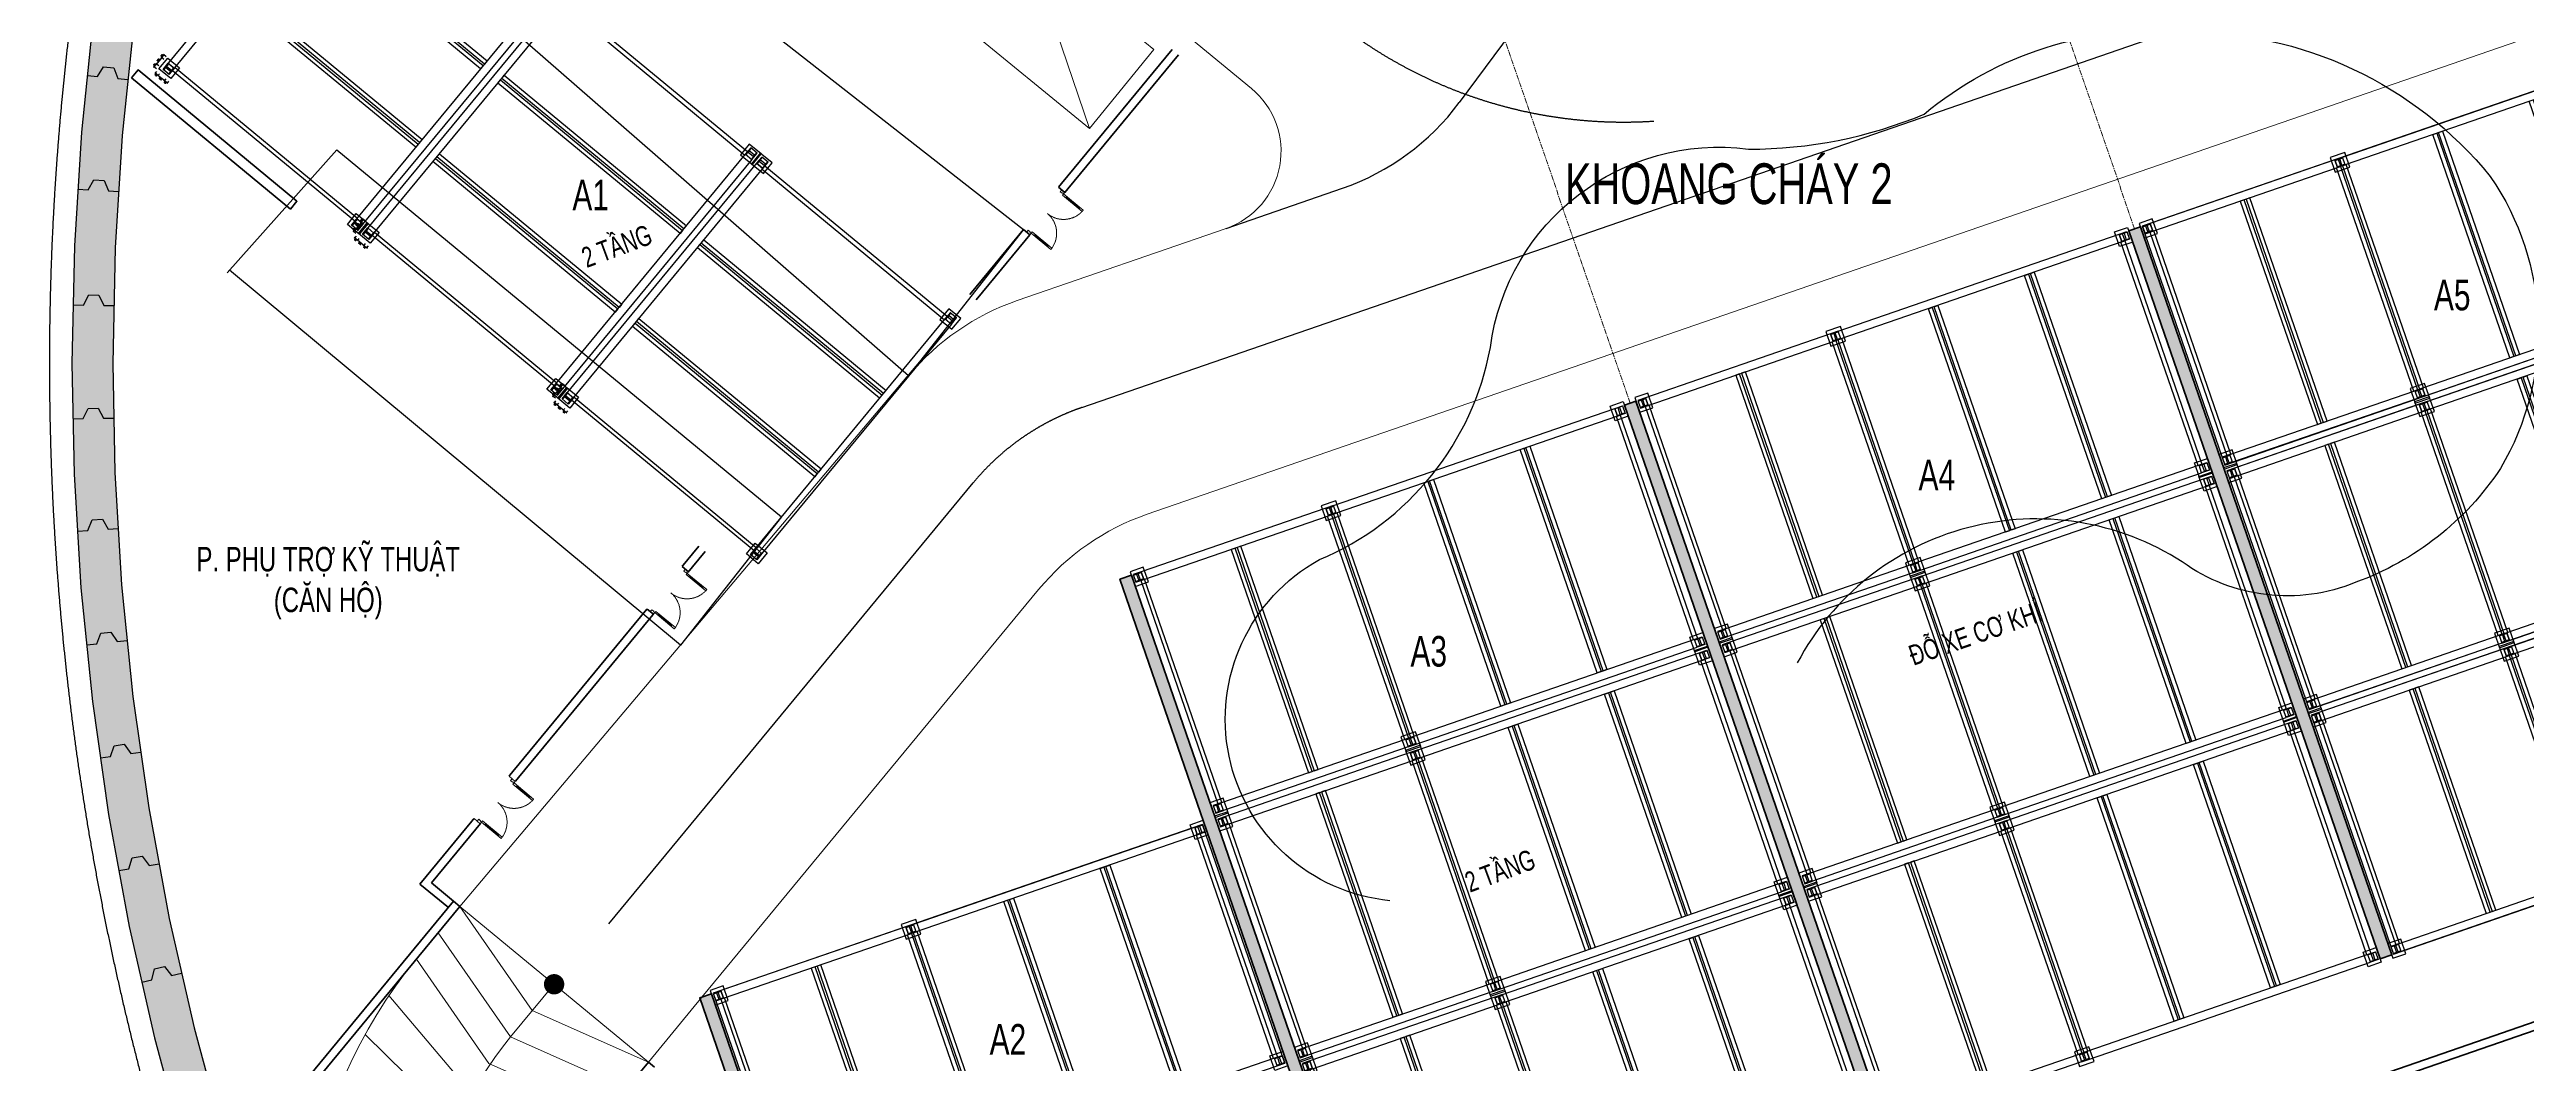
# Model space of a CAD drawing. Header units: millimetres. Extents: x -1534340 to 1713810, y -1348191 to 1114081.
# Drawn here: x 1198577 to 1259372, y -668826 to -643939 of the extents above; entities that cross this region are included whole.
import ezdxf
from ezdxf.enums import TextEntityAlignment as Align

# ---------------------------------------------------------------- set-up
doc = ezdxf.new("R2010")
doc.units = ezdxf.units.MM
doc.header["$LTSCALE"] = 100
doc.set_wipeout_variables(frame=1)
doc.header["$PDMODE"] = 32
doc.header["$PDSIZE"] = 2.5
for name, pattern in [('CENTER', [2, 1.25, -0.25, 0.25, -0.25]), ('DASHDOT2', [0.5, 0.25, -0.125, 0, -0.125]), ('DASHED', [4.5, 3, -1.5]), ('HIDDEN', [0.375, 0.25, -0.125]), ('HIDDEN2', [0.1875, 0.125, -0.0625]), ('M-HIDDEN', [1.875, 1.25, -0.625]), ('Xref_ST_MBDV Cot vach 30.7.2022$0$DASHDOT', [1, 0.5, -0.25, 0, -0.25])]:
    doc.linetypes.add(name, pattern=pattern)
for name, color, linetype in [('A-ELEV-PATT 3', 251, 'Continuous'), ('A-FLOR-STRS', 16, 'Continuous'), ('ccu12-Manh', 8, 'Continuous'), ('IDEA - dim', 251, 'Continuous'), ('KT-Kich thuoc', 9, 'Continuous'), ('KT-Text', 7, 'Continuous'), ('Wall FF', 4, 'Continuous'), ('xe cơ khí', 251, 'Continuous'), ('Xref_ST_MBDV Cot vach 30.7.2022$0$KT-Text', 7, 'Continuous'), ('Xref_ST_MBDV Cot vach 30.7.2022$0$Xref_ST_MBDV Cot vach 30.7.2022|Xref_ST_MBDV Cot vach 30.7.2022|Xref_ST_MBDV Cot vach 30.7.2022|Xref_ST_MBDV Cot vach 30.7.2022|A-CORE-OTLN', 2, 'Continuous'), ('Xref_ST_MBDV Cot vach 30.7.2022$0$Xref_ST_MBDV Cot vach 30.7.2022|Xref_ST_MBDV Cot vach 30.7.2022|Xref_ST_MBDV Cot vach 30.7.2022|Xref_ST_MBDV Cot vach 30.7.2022|A-WALL-PATT', 251, 'Continuous'), ('Xref_ST_MBDV Cot vach 30.7.2022$0$Xref_ST_MBDV Cot vach 30.7.2022|Xref_ST_MBDV Cot vach 30.7.2022|Xref_ST_MBDV Cot vach 30.7.2022|Xref_ST_MBDV Cot vach 30.7.2022|ccu12-Thay', 7, 'Continuous'), ('Xref_ST_MBDV Cot vach 30.7.2022$0$Xref_ST_MBDV Cot vach 30.7.2022|Xref_ST_MBDV Cot vach 30.7.2022|Xref_ST_MBDV Cot vach 30.7.2022|Xref_ST_MBDV Cot vach 30.7.2022|Site_plot line', 1, 'Xref_ST_MBDV Cot vach 30.7.2022$0$DASHDOT')]:
    doc.layers.add(name, color=color, linetype=linetype)
for name, color, linetype, lineweight in [('CUA', 37, 'Continuous', 13), ('KT-GIAO THONG HAM', 42, 'Continuous', 13), ('KT-Net cat', 1, 'Continuous', 40), ('KT-Net cot', 2, 'Continuous', 50), ('KT-Net manh', 251, 'Continuous', 13), ('KT-Net thay', 7, 'Continuous', 15), ('KT-Net truc', 18, 'CENTER', 9), ('KT-Vat lieu', 250, 'Continuous', 9), ('SPE-MEP-HVAC', 140, 'Continuous', 0)]:
    doc.layers.add(name, color=color, linetype=linetype, lineweight=lineweight)
doc.styles.add('00 Text ccu dim', font='vnsimli.shx', dxfattribs={"width": 0.7})
doc.styles.add('Arial', font='arial.ttf', dxfattribs={"width": 0.7})
doc.styles.add('Xref_ST_MBDV Cot vach 30.7.2022$0$Arial', font='arial.ttf', dxfattribs={"width": 0.7})
doc.dimstyles.new('00A1CCU_1-300', dxfattribs={"dimscale": 300, "dimtxt": 3.5, "dimasz": 1.5, "dimexe": 1, "dimexo": 0, "dimgap": 0.6, "dimtad": 1, "dimdec": 0, "dimzin": 0, "dimdsep": 46, "dimtxsty": '00 Text ccu dim', "dimblk1": 'ARCHTICK', "dimblk2": 'ARCHTICK', "dimsah": 1, "dimcen": 2, "dimdle": 1, "dimclrd": 256, "dimclre": 256, "dimclrt": 31, "dimadec": 0, "dimazin": 0, "dimtfac": 1, "dimtdec": 0, "dimtix": 1, "dimtmove": 2, "dimatfit": 3, "dimldrblk": 'OPEN90', "dimfxl": 1, "dimtvp": 0.833333, "dimtolj": 1, "dimtzin": 0, "dimarcsym": 0})
pattern_1 = [(50, (0, 0), (286.90407, -25.10085), [30, -330]), (355, (0, 0), (-55.5005, 300.87685), [24, -264]), (100.4514, (23.9, -2.1), (231.40375, 275.7758), [25.4961, -280.45684]), (46.1842, (0, 80), (426.8964, -66.2076), [45, -495]), (96.6356, (35.57, 74.5), (373.8651, 389.6471), [38.2441, -420.6852]), (351.1842, (0, 80), (373.8648, 389.6474), [36, -396]), (21, (40, 60), (238.7628, -161.04756), [30, -330]), (326, (40, 60), (97.3261, 290.06), [24, -264]), (71.4514, (59.9, 46.58), (336.08905, 129.0122), [25.4961, -280.45684]), (37.5, (0, 0), (4.86394, 133.15754), [0, -260.8, 0, -268, 0, -265]), (7.5, (0, 0), (105.22781, 157.76468), [0, -152.8, 0, -254.8, 0, -101]), (327.5, (-89.2, 0), (213.52897, -9.02195), [0, -100, 0, -312, 0, -414]), (317.5, (-129.2, 0), (233.27447, 40.042), [0, -130, 0, -207.2, 0, -294]), (45, (0, 0), (-106.06602, 106.06602), []), (45, (70.71, 0), (-106.06602, 106.06602), [])]

# ---------------------------------------------------------------- blocks, each defined once
blk = doc.blocks.new('*U2315')
for p, q in [((-1260, -100), (-1300, -100)), ((-1260, -525), (-1300, -525)), ((-1280, -100), (-1280, -525)), ((-90, -100), (-50, -100)), ((-90, -525), (-50, -525)), ((-70, -100), (-70, -525))]:
    blk.add_line(p, q)
for points in [[(-1350, 100), (-1290, 100), (-1290, 40), (-1300, 40), (-1300, 0), (-1350, 0)], [(-1300, 0), (-1260, 0), (-1260, -625), (-1300, -625)], [(-50, 0), (-90, 0), (-90, -625), (-50, -625)], [(0, 100), (-60, 100), (-60, 40), (-50, 40), (-50, 0), (0, 0)]]:
    blk.add_lwpolyline(points, close=True)
at = {"linetype": 'HIDDEN2'}
for centre, start, end in [((-1300, 0), 270.00004, 0), ((-50, 0), 180, 269.99996)]:
    blk.add_arc(centre, 625, start, end, dxfattribs=at)
blk = doc.blocks.new('BBB14')
blk.add_wipeout([(1467, -2669), (1467, -2987), (116, -3004), (118, -2669)]).dxf.layer = 'KT-Kich thuoc'
at = {"layer": 'KT-Net cat'}
for p, q in [((117, -2700), (117, -2900)), ((1467, -2700), (1467, -2900))]:
    blk.add_line(p, q, dxfattribs=at)
at = {"layer": 'CUA', "rotation": 179.9999938228274}
blk.add_blockref('*U2315', (117, -2700), dxfattribs=at)
blk = doc.blocks.new('PQQQQQ')
at = {"layer": 'KT-Net cat'}
for p, q in [((-64341, -97835), (-59374, -91820)), ((-64187, -97962), (-59220, -91948))]:
    blk.add_line(p, q, dxfattribs=at)
at = {"layer": 'SPE-MEP-HVAC', "linetype": 'HIDDEN', "ltscale": 1000}
blk.add_lwpolyline([(-61407, -93755), (-59826, -91819), (-62924, -89289), (-64505, -91225)], close=True, dxfattribs=at)
blk.add_lwpolyline([(-61407, -93755), (-62924, -89289)], dxfattribs=at)
at = {"layer": 'KT-Vat lieu', "rotation": 230.4488329149862}
blk.add_blockref('BBB14', (-59853, -96955), dxfattribs=at)
blk = doc.blocks.new('Xref_ST_MBDV Cot vach 30.7.2022$0$Tuong Vay01-flat-1')
at = {"layer": 'Xref_ST_MBDV Cot vach 30.7.2022$0$Xref_ST_MBDV Cot vach 30.7.2022|Xref_ST_MBDV Cot vach 30.7.2022|Xref_ST_MBDV Cot vach 30.7.2022|Xref_ST_MBDV Cot vach 30.7.2022|A-WALL-PATT'}
h = blk.add_hatch(dxfattribs=at)
h.set_pattern_fill('ACET-2D-VATLIEU04', color=256, scale=50, pattern_type=2)
h.set_pattern_definition([(50, (-11139561.84, -1407213.45), (-225.902474, 189.5546825), [37.5, -412.5]), (355, (-11139561.84, -1407213.45), (32.127212, 367.215716), [30, -330]), (100.4514, (-11139531.95, -1407216.06), (-341.231527, -62.944187), [31.870095, -350.571056]), (46.1842, (-11139561.84, -1407113.45), (-319.180497, 306.252097), [56.25, -618.75]), (96.6356, (-11139517.37, -1407120.34), (-516.995922, -60.144022), [47.805144, -525.8565]), (351.1842, (-11139561.84, -1407113.45), (84.740774, 546.39543), [45, -495]), (21, (-11139511.84, -1407138.45), (-105.680822, 275.3079534), [37.5, -412.5]), (326, (-11139511.84, -1407138.45), (206.128805, 305.59852), [30, -330]), (71.4514, (-11139486.97, -1407155.22), (-328.963765, 110.380101), [31.870095, -350.571056]), (37.5, (-11139561.84, -1407213.45), (-78.1345294, 101.8269012), [0, -326, 0, -335, 0, -331.25]), (7.5, (-11139561.84, -1407213.45), (-23.2793464, 176.824191), [0, -191, 0, -318.5, 0, -126.25]), (327.5, (-11139673.34, -1407213.45), (71.9444175, 112.9301145), [0, -125, 0, -390, 0, -517.5000003]), (317.5, (-11139723.34, -1407213.45), (158.0205496, 172.449169), [0, -162.5, 0, -259, 0, -367.5]), (45, (-11139561.84, -1407213.45), (-150.260191, 150.260191), []), (45, (-11139561.84, -1407152.2), (-150.260191, 150.260191), [])])
h.paths.add_polyline_path([(-82665, -118500), (-81837, -121132), (-80903, -123728), (-79863, -126284), (-78720, -128795), (-77475, -131258), (-76131, -133667), (-74689, -136020), (-73153, -138312), (-71525, -140539), (-69807, -142699), (-68002, -144786), (-66114, -146798), (-64145, -148731), (-62100, -150582), (-59980, -152349), (-57790, -154027), (-55533, -155614), (-53213, -157109), (-50835, -158507), (-48401, -159807), (-45916, -161007), (-43385, -162104), (-40811, -163097), (-38198, -163985), (-35551, -164765), (-32875, -165436), (-30174, -165998), (-27451, -166448), (-24702, -166789), (-4397, -168938), (36420, -167648), (41836, -160719), (12445, -24368), (8473, -9249), (-4719, -5521), (-10557, -9947), (-34021, -27848), (-39777, -32009), (-41249, -35294), (-45787, -38574), (-49368, -38942), (-57644, -44924), (-59845, -46601), (-61969, -48362), (-64020, -50208), (-65993, -52137), (-67887, -54144), (-69696, -56226), (-71420, -58381), (-73054, -60604), (-74596, -62892), (-76043, -65242), (-77394, -67648), (-78645, -70107), (-79794, -72615), (-80841, -75168), (-81782, -77762), (-82617, -80392), (-83343, -83054), (-83961, -85743), (-84468, -88455), (-84865, -91186), (-85149, -93930), (-85321, -96684), (-85381, -99530), (-85329, -102201), (-85163, -104955), (-84886, -107701), (-84496, -110432), (-83996, -113146), (-83385, -115836)], flags=16)
h.paths.add_polyline_path([(-83625, -118781), (-82785, -121452), (-81837, -124086), (-80781, -126680), (-79621, -129228), (-78358, -131727), (-76994, -134172), (-75531, -136560), (-73973, -138886), (-72320, -141146), (-70577, -143337), (-68746, -145455), (-66829, -147497), (-64832, -149459), (-62755, -151337), (-60604, -153130), (-58382, -154833), (-56092, -156444), (-53738, -157960), (-51324, -159379), (-48854, -160699), (-46333, -161916), (-43764, -163030), (-41151, -164038), (-38500, -164938), (-35814, -165730), (-33098, -166411), (-30357, -166981), (-27595, -167438), (-24816, -167783), (-4434, -169940), (36920, -168633), (42913, -160966), (13418, -24135), (9295, -8442), (-4926, -4424), (-11163, -9151), (-34617, -27045), (-40580, -31355), (-42052, -34640), (-46156, -37607), (-49737, -37975), (-58240, -44121), (-60467, -45819), (-62623, -47605), (-64704, -49479), (-66707, -51435), (-68628, -53472), (-70465, -55586), (-72214, -57772), (-73872, -60029), (-75437, -62350), (-76905, -64734), (-78276, -67176), (-79545, -69672), (-80712, -72217), (-81774, -74808), (-82729, -77440), (-83576, -80109), (-84314, -82810), (-84940, -85539), (-85455, -88291), (-85857, -91062), (-86146, -93847), (-86321, -96642), (-86382, -99529), (-86328, -102241), (-86160, -105036), (-85879, -107821), (-85484, -110593), (-84976, -113347), (-84356, -116078)])
at = {"layer": 'Xref_ST_MBDV Cot vach 30.7.2022$0$Xref_ST_MBDV Cot vach 30.7.2022|Xref_ST_MBDV Cot vach 30.7.2022|Xref_ST_MBDV Cot vach 30.7.2022|Xref_ST_MBDV Cot vach 30.7.2022|A-CORE-OTLN', "color": 6}
for points in [[(-85857, -91062), (-86146, -93847), (-86321, -96642), (-86382, -99529), (-86328, -102241), (-86160, -105036), (-85879, -107821), (-85484, -110593), (-84976, -113347), (-84356, -116078), (-83625, -118781)], [(-84865, -91186), (-85149, -93930), (-85321, -96684), (-85381, -99530), (-85329, -102201), (-85163, -104955), (-84886, -107701), (-84496, -110432), (-83996, -113146), (-83385, -115836), (-82665, -118500)]]:
    blk.add_lwpolyline(points, dxfattribs=at)
at = {"layer": 'Xref_ST_MBDV Cot vach 30.7.2022$0$Xref_ST_MBDV Cot vach 30.7.2022|Xref_ST_MBDV Cot vach 30.7.2022|Xref_ST_MBDV Cot vach 30.7.2022|Xref_ST_MBDV Cot vach 30.7.2022|ccu12-Thay', "ltscale": 10}
for points in [[(-86002, -92455), (-85753, -92481), (-85603, -92245), (-85354, -92270), (-85255, -92532), (-85007, -92558)], [(-86233, -95245), (-85984, -95260), (-85844, -95018), (-85594, -95034), (-85485, -95291), (-85235, -95307)], [(-86351, -98085), (-86101, -98091), (-85971, -97843), (-85721, -97848), (-85601, -98101), (-85351, -98106)], [(-86355, -100885), (-86105, -100880), (-85985, -100627), (-85735, -100622), (-85605, -100870), (-85355, -100865)], [(-86244, -103638), (-85995, -103623), (-85885, -103366), (-85635, -103351), (-85495, -103593), (-85246, -103578)], [(-86019, -106429), (-85771, -106403), (-85672, -106142), (-85423, -106117), (-85273, -106353), (-85024, -106328)], [(-85681, -109207), (-85434, -109172), (-85345, -108907), (-85098, -108872), (-84938, -109102), (-84691, -109066)], [(-85230, -111970), (-84983, -111929), (-84901, -111661), (-84655, -111620), (-84490, -111846), (-84244, -111804)], [(-84666, -114712), (-84422, -114657), (-84356, -114385), (-84112, -114330), (-83934, -114546), (-83691, -114491)]]:
    blk.add_lwpolyline(points, dxfattribs=at)
at = {"layer": 'Xref_ST_MBDV Cot vach 30.7.2022$0$Xref_ST_MBDV Cot vach 30.7.2022|Xref_ST_MBDV Cot vach 30.7.2022|Xref_ST_MBDV Cot vach 30.7.2022|Xref_ST_MBDV Cot vach 30.7.2022|Site_plot line', "ltscale": 5000}
blk.add_arc((-17764, -99529), 69167, 126.14636, 263.7927, dxfattribs=at)
blk = doc.blocks.new('*U2536')
at = {"layer": 'KT-Net manh', "linetype": 'HIDDEN', "ltscale": 3000}
blk.add_lwpolyline([(0, -3000), (839, 0), (0, 3000)], dxfattribs=at)
blk = doc.blocks.new('*U2538')
at = {"layer": 'KT-Kich thuoc', "color": 0, "linetype": 'ByBlock', "lineweight": -2, "transparency": 16777216}
for p, rotation in [((1210961, -666882), 230.4488277143707), ((1210427, -667529), 230.4488277143707), ((1209893, -668177), 230.4488277143707), ((1209389, -668848), 235.7918649529582), ((1208950, -669563), 241.1349021915458), ((1208580, -670315), 246.4779394301334), ((1208281, -671100), 251.8209766687208), ((1208057, -671908), 257.1640139073083), ((1207909, -672734), 262.5070511458958), ((1207838, -673570), 267.8500883844832), ((1207846, -674409), 273.1931256230707), ((1207932, -675243), 278.5361628616582), ((1208095, -676066), 283.8792001002456), ((1208334, -676871), 289.2222373388331), ((1208645, -677650), 293.3085854684605), ((1208977, -678421), 293.3085854684605), ((1209309, -679191), 293.3085854684605), ((1209664, -679952), 296.8158554686049), ((1210042, -680701), 296.8158554686049), ((1210421, -681450), 296.8158554686049), ((1210809, -682194), 299.1540354685542), ((1211218, -682927), 299.1540354685542), ((1211626, -683660), 299.1540354685542), ((1212040, -684390), 301.4922154686193), ((1212479, -685105), 301.4922154686193), ((1212917, -685821), 301.4922154686193), ((1213356, -686536), 303.8303954685628), ((1213823, -687234), 303.8303954685628), ((1214291, -687931), 303.8303954685628), ((1214758, -688628), 303.8303954685628), ((1215250, -689308), 306.1685754685888), ((1215745, -689985), 306.1685754685888), ((1216241, -690663), 306.1685754685888), ((1216756, -691325), 308.5067554685864), ((1217279, -691982), 308.5067554685864), ((1217801, -692639), 308.5067554685864)]:
    blk.add_blockref('*U2536', p, dxfattribs=dict(at, rotation=rotation))
blk = doc.blocks.new('cot')
at = {"layer": 'xe cơ khí'}
for points in [[(11052751, 1251358), (11053091, 1251358), (11053091, 1250978), (11052751, 1250978)], [(11052801, 1251268), (11053001, 1251268), (11053001, 1251252), (11052801, 1251252)], [(11052801, 1251268), (11053001, 1251268), (11053001, 1251068), (11052801, 1251068)], [(11052921, 1251252), (11052921, 1251084), (11052881, 1251084), (11052881, 1251252)], [(11052801, 1251084), (11053001, 1251084), (11053001, 1251068), (11052801, 1251068)]]:
    blk.add_lwpolyline(points, close=True, dxfattribs=at)
blk = doc.blocks.new('bbbb5')
at = {"layer": 'xe cơ khí'}
for points in [[(175, 6090), (275, 6090), (275, 290), (175, 290)], [(7550, 6290), (250, 6290), (250, 6090), (7550, 6090)], [(2525, 6090), (2625, 6090), (2625, 290), (2525, 290)], [(2675, 6090), (2775, 6090), (2775, 290), (2675, 290)], [(5025, 6090), (5125, 6090), (5125, 290), (5025, 290)], [(5175, 6090), (5275, 6090), (5275, 290), (5175, 290)], [(7840, 6380), (7460, 6380), (7460, 6000), (7840, 6000)], [(7625, 6090), (7525, 6090), (7525, 290), (7625, 290)], [(7750, 6290), (7550, 6290), (7550, 6274), (7750, 6274)], [(7750, 6290), (7550, 6290), (7550, 6090), (7750, 6090)], [(7750, 6106), (7550, 6106), (7550, 6090), (7750, 6090)], [(7630, 6274), (7630, 6106), (7670, 6106), (7670, 6274)], [(7675, 6090), (7775, 6090), (7775, 290), (7675, 290)], [(7750, 6290), (12550, 6290), (12550, 6090), (7750, 6090)], [(10125, 6090), (10025, 6090), (10025, 290), (10125, 290)], [(10275, 6090), (10175, 6090), (10175, 290), (10275, 290)], [(12625, 6090), (12525, 6090), (12525, 290), (12625, 290)], [(250, 290), (7550, 290), (7550, 90), (250, 90)], [(7840, 380), (7460, 380), (7460, 0), (7840, 0)], [(7750, 290), (7550, 290), (7550, 274), (7750, 274)], [(7750, 290), (7550, 290), (7550, 90), (7750, 90)], [(7750, 106), (7550, 106), (7550, 90), (7750, 90)], [(7630, 274), (7630, 106), (7670, 106), (7670, 274)], [(12550, 290), (7750, 290), (7750, 90), (12550, 90)]]:
    blk.add_lwpolyline(points, close=True, dxfattribs=at)
for p in [(-11052751, -1244978), (-11052751, -1250978)]:
    blk.add_blockref('cot', p, dxfattribs=at)
at = {"layer": 'xe cơ khí', "xscale": -1}
for p in [(11065551, -1244978), (11065551, -1250978)]:
    blk.add_blockref('cot', p, dxfattribs=at)
blk = doc.blocks.new('_ARCHTICK')
at = {"color": 0, "linetype": 'ByBlock', "const_width": 0.15}
blk.add_lwpolyline([(-0.5, -0.5), (0.5, 0.5)], dxfattribs=at)
blk = doc.blocks.new('*D310')
at = {"layer": 'Defpoints', "color": 0, "transparency": 16777216}
for p in [(-1060606, -1174522), (-1060606, -1174594), (-1060516, -1174594)]:
    blk.add_point(p, dxfattribs=at)
at = {"layer": 'xe cơ khí', "lineweight": -2, "transparency": 16777216}
for p, q in [((-1060496, -1174522), (-1060626, -1174522)), ((-1060606, -1174594), (-1060606, -1174502)), ((-1060516, -1174594), (-1060516, -1174502))]:
    blk.add_line(p, q, dxfattribs=at)
at = {"layer": 'xe cơ khí', "lineweight": -2, "transparency": 16777216, "xscale": 30, "yscale": 30, "zscale": 30, "rotation": 180}
blk.add_blockref('_ARCHTICK', (-1060606, -1174522), dxfattribs=at)
at = {"layer": 'xe cơ khí', "lineweight": -2, "transparency": 16777216, "xscale": 30, "yscale": 30, "zscale": 30}
blk.add_blockref('_ARCHTICK', (-1060516, -1174522), dxfattribs=at)
at = {"layer": 'xe cơ khí', "color": 31, "transparency": 16777216, "insert": (-1060561, -1174492), "char_height": 36, "attachment_point": 5, "style": '00 Text ccu dim'}
blk.add_mtext('\\A1;90', dxfattribs=at)
blk = doc.blocks.new('_Open90')
at = {"color": 0, "linetype": 'ByBlock', "lineweight": -2}
for p, q in [((0, 0), (-1, 0)), ((-0.5, 0.5), (0, 0)), ((0, 0), (-0.5, -0.5))]:
    blk.add_line(p, q, dxfattribs=at)
blk = doc.blocks.new('*D311')
at = {"layer": 'Defpoints', "color": 0, "transparency": 16777216}
for p in [(-1060516, -1174522), (-1060516, -1174594), (-1060316, -1174594)]:
    blk.add_point(p, dxfattribs=at)
at = {"layer": 'xe cơ khí', "lineweight": -2, "transparency": 16777216}
for p, q in [((-1060296, -1174522), (-1060536, -1174522)), ((-1060516, -1174594), (-1060516, -1174502)), ((-1060316, -1174594), (-1060316, -1174502))]:
    blk.add_line(p, q, dxfattribs=at)
at = {"layer": 'xe cơ khí', "lineweight": -2, "transparency": 16777216, "xscale": 30, "yscale": 30, "zscale": 30, "rotation": 180}
blk.add_blockref('_ARCHTICK', (-1060516, -1174522), dxfattribs=at)
at = {"layer": 'xe cơ khí', "lineweight": -2, "transparency": 16777216, "xscale": 30, "yscale": 30, "zscale": 30}
blk.add_blockref('_ARCHTICK', (-1060316, -1174522), dxfattribs=at)
at = {"layer": 'xe cơ khí', "color": 31, "transparency": 16777216, "insert": (-1060416, -1174492), "char_height": 36, "attachment_point": 5, "style": '00 Text ccu dim'}
blk.add_mtext('\\A1;200', dxfattribs=at)
blk = doc.blocks.new('*D312')
at = {"layer": 'Defpoints', "color": 0, "transparency": 16777216}
for p in [(-1060226, -1174522), (-1060316, -1174594), (-1060226, -1174594)]:
    blk.add_point(p, dxfattribs=at)
at = {"layer": 'xe cơ khí', "lineweight": -2, "transparency": 16777216}
for p, q in [((-1060336, -1174522), (-1060206, -1174522)), ((-1060316, -1174594), (-1060316, -1174502)), ((-1060226, -1174594), (-1060226, -1174502))]:
    blk.add_line(p, q, dxfattribs=at)
at = {"layer": 'xe cơ khí', "lineweight": -2, "transparency": 16777216, "xscale": 30, "yscale": 30, "zscale": 30, "rotation": 180}
blk.add_blockref('_ARCHTICK', (-1060316, -1174522), dxfattribs=at)
at = {"layer": 'xe cơ khí', "lineweight": -2, "transparency": 16777216, "xscale": 30, "yscale": 30, "zscale": 30}
blk.add_blockref('_ARCHTICK', (-1060226, -1174522), dxfattribs=at)
at = {"layer": 'xe cơ khí', "color": 31, "transparency": 16777216, "insert": (-1060271, -1174492), "char_height": 36, "attachment_point": 5, "style": '00 Text ccu dim'}
blk.add_mtext('\\A1;90', dxfattribs=at)
blk = doc.blocks.new('*D313')
at = {"layer": 'Defpoints', "color": 0, "transparency": 16777216}
for p in [(-1060703, -1174729), (-1060653, -1174639), (-1060653, -1174729)]:
    blk.add_point(p, dxfattribs=at)
at = {"layer": 'xe cơ khí', "lineweight": -2, "transparency": 16777216}
for p, q in [((-1060653, -1174639), (-1060723, -1174639)), ((-1060653, -1174729), (-1060723, -1174729)), ((-1060703, -1174619), (-1060703, -1174749))]:
    blk.add_line(p, q, dxfattribs=at)
at = {"layer": 'xe cơ khí', "lineweight": -2, "transparency": 16777216, "xscale": 30, "yscale": 30, "zscale": 30}
for p, rotation in [((-1060703, -1174639), 90), ((-1060703, -1174729), 270)]:
    blk.add_blockref('_ARCHTICK', p, dxfattribs=dict(at, rotation=rotation))
at = {"layer": 'xe cơ khí', "color": 31, "transparency": 16777216, "insert": (-1060733, -1174684), "char_height": 36, "attachment_point": 5, "rotation": 90, "style": '00 Text ccu dim'}
blk.add_mtext('\\A1;90', dxfattribs=at)
blk = doc.blocks.new('*D314')
at = {"layer": 'Defpoints', "color": 0, "transparency": 16777216}
for p in [(-1060703, -1174929), (-1060653, -1174729), (-1060653, -1174929)]:
    blk.add_point(p, dxfattribs=at)
at = {"layer": 'xe cơ khí', "lineweight": -2, "transparency": 16777216}
for p, q in [((-1060653, -1174729), (-1060723, -1174729)), ((-1060653, -1174929), (-1060723, -1174929)), ((-1060703, -1174709), (-1060703, -1174949))]:
    blk.add_line(p, q, dxfattribs=at)
at = {"layer": 'xe cơ khí', "lineweight": -2, "transparency": 16777216, "xscale": 30, "yscale": 30, "zscale": 30}
for p, rotation in [((-1060703, -1174729), 90), ((-1060703, -1174929), 270)]:
    blk.add_blockref('_ARCHTICK', p, dxfattribs=dict(at, rotation=rotation))
at = {"layer": 'xe cơ khí', "color": 31, "transparency": 16777216, "insert": (-1060733, -1174829), "char_height": 36, "attachment_point": 5, "rotation": 90, "style": '00 Text ccu dim'}
blk.add_mtext('\\A1;200', dxfattribs=at)
blk = doc.blocks.new('*D315')
at = {"layer": 'Defpoints', "color": 0, "transparency": 16777216}
for p in [(-1060703, -1175019), (-1060653, -1174929), (-1060653, -1175019)]:
    blk.add_point(p, dxfattribs=at)
at = {"layer": 'xe cơ khí', "lineweight": -2, "transparency": 16777216}
for p, q in [((-1060653, -1174929), (-1060723, -1174929)), ((-1060653, -1175019), (-1060723, -1175019)), ((-1060703, -1174909), (-1060703, -1175039))]:
    blk.add_line(p, q, dxfattribs=at)
at = {"layer": 'xe cơ khí', "lineweight": -2, "transparency": 16777216, "xscale": 30, "yscale": 30, "zscale": 30}
for p, rotation in [((-1060703, -1174929), 90), ((-1060703, -1175019), 270)]:
    blk.add_blockref('_ARCHTICK', p, dxfattribs=dict(at, rotation=rotation))
at = {"layer": 'xe cơ khí', "color": 31, "transparency": 16777216, "insert": (-1060733, -1174974), "char_height": 36, "attachment_point": 5, "rotation": 90, "style": '00 Text ccu dim'}
blk.add_mtext('\\A1;90', dxfattribs=at)
blk = doc.blocks.new('hhhh')
at = {"layer": 'xe cơ khí'}
for points in [[(-1060391, -1174929.3), (-1060291, -1174929.3), (-1060291, -1180729.3), (-1060391, -1180729.3)], [(-1053016, -1174729.3), (-1060316, -1174729.3), (-1060316, -1174929.3), (-1053016, -1174929.3)], [(-1058041, -1174929.3), (-1057941, -1174929.3), (-1057941, -1180729.3), (-1058041, -1180729.3)], [(-1057891, -1174929.3), (-1057791, -1174929.3), (-1057791, -1180729.3), (-1057891, -1180729.3)], [(-1055541, -1174929.3), (-1055441, -1174929.3), (-1055441, -1180729.3), (-1055541, -1180729.3)], [(-1055391, -1174929.3), (-1055291, -1174929.3), (-1055291, -1180729.3), (-1055391, -1180729.3)], [(-1052941, -1174929.3), (-1053041, -1174929.3), (-1053041, -1180729.3), (-1052941, -1180729.3)], [(-1060316, -1180729.3), (-1053016, -1180729.3), (-1053016, -1180929.3), (-1060316, -1180929.3)]]:
    blk.add_lwpolyline(points, close=True, dxfattribs=at)
for p in [(-12113317.4, -2425997.7), (-12113317.4, -2431997.7)]:
    blk.add_blockref('cot', p, dxfattribs=at)
at = {"layer": 'xe cơ khí', "xscale": -1}
for p in [(9999985.3, -2425997.7), (9999985.3, -2431997.7)]:
    blk.add_blockref('cot', p, dxfattribs=at)
at = {"layer": 'xe cơ khí'}
for base, p1, p2, picture, middle in [((-1060606, -1174522.4), (-1060516, -1174594.3), (-1060606, -1174594.3), '*D310', (-1060561, -1174492.4)), ((-1060516, -1174522.4), (-1060316, -1174594.3), (-1060516, -1174594.3), '*D311', (-1060416, -1174492.4)), ((-1060226, -1174522.4), (-1060316, -1174594.3), (-1060226, -1174594.3), '*D312', (-1060271, -1174492.4))]:
    dim = blk.add_linear_dim(base=base, p1=p1, p2=p2, dimstyle='00A1CCU_1-300', override={"dimscale": 20, "dimtxt": 1.8}, dxfattribs=at)
    dim.commit()
    dim.dimension.update_dxf_attribs({"geometry": picture, "text_midpoint": middle})
for base, p1, p2, picture, middle in [((-1060703.4, -1174729.3), (-1060653.1, -1174639.3), (-1060653.1, -1174729.3), '*D313', (-1060733.4, -1174684.3)), ((-1060703.4, -1174929.3), (-1060653.1, -1174729.3), (-1060653.1, -1174929.3), '*D314', (-1060733.4, -1174829.3)), ((-1060703.4, -1175019.3), (-1060653.1, -1174929.3), (-1060653.1, -1175019.3), '*D315', (-1060733.4, -1174974.3))]:
    dim = blk.add_linear_dim(base=base, p1=p1, p2=p2, angle=90, dimstyle='00A1CCU_1-300', override={"dimscale": 20, "dimtxt": 1.8}, dxfattribs=at)
    dim.commit()
    dim.dimension.update_dxf_attribs({"geometry": picture, "text_midpoint": middle})
blk = doc.blocks.new('xecokhi B1')
at = {"layer": 'KT-Vat lieu'}
h = blk.add_hatch(dxfattribs=at)
h.set_pattern_fill('BTCT', color=256, scale=40)
h.set_pattern_definition([(50, (24765.56, 8550.26), (286.90407, -25.10085), [30, -330]), (355, (24765.56, 8550.26), (-55.5005, 300.87685), [24, -264]), (100.4514, (24789.47, 8548.17), (231.40375, 275.7758), [25.4961, -280.45684]), (46.1842, (24765.56, 8630.26), (426.8964, -66.2076), [45, -495]), (96.6356, (24801.14, 8624.75), (373.8651, 389.6471), [38.2441, -420.6852]), (351.1842, (24765.56, 8630.26), (373.8648, 389.6474), [36, -396]), (21, (24805.56, 8610.26), (238.7628, -161.04756), [30, -330]), (326, (24805.56, 8610.26), (97.3261, 290.06), [24, -264]), (71.4514, (24825.46, 8596.84), (336.08905, 129.0122), [25.4961, -280.45684]), (37.5, (24765.56, 8550.26), (4.86394, 133.15754), [0, -260.8, 0, -268, 0, -265]), (7.5, (24765.56, 8550.26), (105.22781, 157.76468), [0, -152.8, 0, -254.8, 0, -101]), (327.5, (24676.36, 8550.26), (213.52897, -9.02195), [0, -100, 0, -312, 0, -414]), (317.5, (24636.36, 8550.26), (233.27447, 40.042), [0, -130, 0, -207.2, 0, -294]), (45, (24765.56, 8550.26), (-106.06602, 106.06602), []), (45, (24836.27, 8550.26), (-106.06602, 106.06602), [])])
h.paths.add_polyline_path([(-66638, 55136), (-66922, 55039), (-73090, 72904), (-72806, 73002)])
h = blk.add_hatch(dxfattribs=at)
h.set_pattern_fill('BTCT', color=256, scale=40)
h.set_pattern_definition([(50, (12382.78, 4275.13), (286.90407, -25.10085), [30, -330]), (355, (12382.78, 4275.13), (-55.5005, 300.87685), [24, -264]), (100.4514, (12406.7, 4273.04), (231.40375, 275.7758), [25.4961, -280.45684]), (46.1842, (12382.78, 4355.13), (426.8964, -66.2076), [45, -495]), (96.6356, (12418.36, 4349.6), (373.8651, 389.6471), [38.2441, -420.6852]), (351.1842, (12382.8, 4355.13), (373.8648, 389.6474), [36, -396]), (21, (12422.78, 4335.13), (238.7628, -161.04756), [30, -330]), (326, (12422.78, 4335.13), (97.3261, 290.06), [24, -264]), (71.4514, (12442.68, 4321.7), (336.08905, 129.0122), [25.4961, -280.45684]), (37.5, (12382.78, 4275.13), (4.86394, 133.15754), [0, -260.8, 0, -268, 0, -265]), (7.5, (12382.78, 4275.13), (105.22781, 157.76468), [0, -152.8, 0, -254.8, 0, -101]), (327.5, (12293.58, 4275.13), (213.52897, -9.02195), [0, -100, 0, -312, 0, -414]), (317.5, (12253.58, 4275.13), (233.27447, 40.042), [0, -130, 0, -207.2, 0, -294]), (45, (12382.78, 4275.13), (-106.06602, 106.06602), []), (45, (12453.49, 4275.13), (-106.06602, 106.06602), [])])
h.paths.add_polyline_path([(-79021, 50861), (-79305, 50763), (-85473, 68629), (-85189, 68727)])
h = blk.add_hatch(dxfattribs=at)
h.set_pattern_fill('BTCT', color=256, scale=40)
h.set_pattern_definition(pattern_1)
h.paths.add_polyline_path([(-91404, 46586), (-91687, 46488), (-97855, 64354), (-97572, 64451)])
h = blk.add_hatch(dxfattribs=at)
h.set_pattern_fill('BTCT', color=256, scale=40)
h.set_pattern_definition(pattern_1)
h.paths.add_polyline_path([(-104070, 42213), (-103787, 42311), (-107882, 54174), (-108166, 54076)])
at = {"layer": 'KT-Net cot'}
for points in [[(-66638, 55136), (-66922, 55039), (-73090, 72904), (-72806, 73002)], [(-79021, 50861), (-79305, 50763), (-85473, 68629), (-85189, 68727)], [(-91404, 46586), (-91687, 46488), (-97855, 64354), (-97572, 64451)], [(-104070, 42213), (-103787, 42311), (-107882, 54174), (-108166, 54076)]]:
    blk.add_lwpolyline(points, close=True, dxfattribs=at)
at = {"layer": 'xe cơ khí'}
for points in [[(-70736, 67157), (-58731, 71302), (-60754, 77163), (-72759, 73018)], [(-68663, 61155), (-56659, 65300), (-58682, 71160), (-70687, 67016)], [(-66591, 55153), (-54586, 59297), (-56610, 65158), (-68614, 61013)], [(-105812, 48330), (-93807, 52474), (-95830, 58335), (-107835, 54190)]]:
    blk.add_lwpolyline(points, close=True, dxfattribs=at)
for name, p, rotation in [('hhhh', (-351821, 1642613), 50.44882769235765), ('hhhh', (-346925, 1638569), 50.44882769235765), ('bbbb5', (-60736, 77264), 199.047137940156), ('hhhh', (-342028, 1634526), 50.44882769235765), ('bbbb5', (-73119, 72989), 199.047137940156), ('bbbb5', (-58664, 71262), 199.047137940156), ('bbbb5', (-85502, 68714), 199.047137940156), ('bbbb5', (-71047, 66987), 199.047137940156), ('bbbb5', (-56592, 65259), 199.047137940156), ('bbbb5', (-83430, 62711), 199.047137940156), ('bbbb5', (-68975, 60984), 199.047137940156), ('bbbb5', (-95812, 58436), 199.047137940156), ('bbbb5', (-81357, 56709), 199.047137940156)]:
    blk.add_blockref(name, p, dxfattribs=dict(at, rotation=rotation))
blk = doc.blocks.new('3123')
at = {"layer": 'Defpoints'}
blk.add_lwpolyline([(1237845.8, -675515.2), (1262540.5, -666989.4)], dxfattribs=at)
at = {"layer": 'KT-Net cat'}
for p, q in [((1208366.7, -664998.8), (1207668.3, -664422.1)), ((1208494, -664844.6), (1207949.9, -664395.2)), ((1203086.2, -671392.9), (1208494, -664844.6)), ((1203157.8, -671620.3), (1208648.2, -664971.9)), ((1208494, -664844.6), (1208648.2, -664971.9))]:
    blk.add_line(p, q, dxfattribs=at)
blk.add_lwpolyline([(1200591.4, -644633.8), (1200750.6, -644441), (1204650, -647661.3), (1204490.8, -647854)], close=True, dxfattribs=at)
at = {"layer": 'KT-Net thay'}
blk.add_line((1213274.6, -668792.5), (1208648.2, -664971.9), dxfattribs=at)
at = {"layer": 'KT-Net thay', "linetype": 'DASHED', "const_width": 249.9}
blk.add_lwpolyline([(1210836.4, -666882.2, 1), (1211086.4, -666882.2, 1)], format="xyb", close=True, dxfattribs=at)
at = {"layer": 'KT-Text', "insert": (1205418.1, -656147.8), "char_height": 600, "width": 6501.089, "attachment_point": 2, "style": 'Arial'}
blk.add_mtext('P. PHỤ TRỢ KỸ THUẬT\\P(CĂN HỘ)', dxfattribs=at)
at = {"layer": 'Xref_ST_MBDV Cot vach 30.7.2022$0$KT-Text', "style": 'Xref_ST_MBDV Cot vach 30.7.2022$0$Arial', "width": 0.7}
blk.add_text('A1', height=750, dxfattribs=at).set_placement((1211409.9, -647511.8), align=Align.MIDDLE_LEFT)
blk.add_blockref('PQQQQQ', (1285508.2, -552119.2))
at = {"layer": 'A-ELEV-PATT 3', "linetype": 'M-HIDDEN', "ltscale": 200}
blk.add_arc((1237209.9, -634371.5), 11347.6, 225.334793, 273.773375, dxfattribs=at)
at = {"layer": 'A-FLOR-STRS', "linetype": 'DASHDOT2', "ltscale": 3000}
for p, q in [((1223915, -652725), (1258518, -640778.3)), ((1212307.6, -665400.1), (1221246.7, -654575.9))]:
    blk.add_line(p, q, dxfattribs=at)
blk.add_arc((1225873, -658396.5), 6000, 109.047138, 140.448828, dxfattribs=at)
at = {"layer": 'Defpoints'}
blk.add_lwpolyline([(1207222.8, -636407), (1222485.2, -648358.3), (1219662.4, -651949.1), (1205304.2, -639417), (1207784.3, -636856.7)], dxfattribs=at)
blk.add_lwpolyline([(1231473.7, -664831.1, -0.7359912), (1229743.6, -656459.6, 0.2534329), (1233942, -651250.1, -0.4140203), (1240278.3, -646385, 0.0987206), (1244588.8, -645525.6, -0.1966745), (1250928.9, -643509.6, -0.2289765), (1258482.9, -647054.6, -0.2932617), (1258731.9, -654224.3, -0.1616145), (1255180, -657014.6, -0.2606449), (1250923.5, -656514.7, 0.4399246), (1241474.9, -658996.6)], format="xyb", dxfattribs=at)
at = {"layer": 'IDEA - dim'}
for p, q in [((1235596.1, -641974.3), (1233176.6, -645242.1)), ((1227456.8, -648328.4), (1230311.1, -647343.7))]:
    blk.add_line(p, q, dxfattribs=at)
blk.add_arc((1228354.5, -641671.7), 6000, 289.032537, 323.483314, dxfattribs=at)
at = {"layer": 'KT-GIAO THONG HAM'}
for p, q in [((1225520.2, -655344.5), (1259162.3, -643729.6)), ((1226607, -643681.3), (1228077.6, -644895.8)), ((1222330.6, -650098.2), (1227456.8, -648328.4)), ((1208648.2, -664971.9), (1220505.6, -650928.1)), ((1214590.5, -667199.2), (1222851.9, -657195.4)), ((1214590.5, -667199.2), (1213274.6, -668792.5))]:
    blk.add_line(p, q, dxfattribs=at)
blk.add_lwpolyline([(1200643.6, -643304.8), (1200359.1, -646049.3), (1200186.8, -648802.8), (1200126.9, -651648.7), (1200179.7, -654320), (1200345, -657074.6), (1200622.5, -659819.8), (1201011.8, -662551.4), (1201512.2, -665264.8), (1202122.9, -667955.6), (1202842.8, -670619.2)], dxfattribs=at)
blk.add_lwpolyline([(1208648.2, -664971.9), (1207579.4, -666266.2, 0.2813687), (1205811.4, -678655.6), (1206761, -680859.6), (1208033.3, -683376.7), (1209377.5, -685786.4), (1210818.9, -688139.2), (1212355, -690431.2), (1213983.4, -692658.6), (1215701.3, -694817.8), (1217505.8, -696905.1), (1219394, -698917), (1221362.7, -700850.2), (1223408.7, -702701.5), (1225528.5, -704467.8), (1227718.5, -706146.1), (1229975.2, -707733.7), (1232294.8, -709227.9), (1234673.5, -710626.2), (1237107.2, -711926.3), (1239591.9, -713126), (1242142.2, -714231.5)], format="xyb", dxfattribs=at)
for centre, radius, start, end in [((1226804.1, -646437.9), 2000, 289.047138, 50.448827), ((1224288.7, -655769.7), 6000, 109.047138, 140.448828), ((1227478.2, -661016), 6000, 109.047138, 140.448828)]:
    blk.add_arc(centre, radius, start, end, dxfattribs=at)
at = {"layer": 'KT-Net cat'}
for p, q in [((1214514.6, -656132), (1207668.3, -664422.1)), ((1214668.8, -656259.4), (1207949.9, -664395.2)), ((1237192.7, -675529.1), (1263048.7, -666602.3)), ((1237257.9, -675718.1), (1263114, -666791.4)), ((1213274.6, -668792.5), (1213428.8, -668919.9))]:
    blk.add_line(p, q, dxfattribs=at)
blk.add_lwpolyline([(1213274.6, -668792.5), (1212205.7, -670086.8, 0.2813687), (1211321.7, -676281.5), (1212198.6, -678316.8), (1213332.9, -680560.7), (1214557.7, -682756.5), (1215871.2, -684900.5), (1217271, -686989.1), (1218754.8, -689018.8), (1220148.7, -690770.7)], format="xyb", dxfattribs=at)
at = {"layer": 'KT-Net thay'}
blk.add_lwpolyline([(1210961.4, -666882.2), (1209892.5, -668176.5, 0.2813687), (1208566.6, -677468.6), (1209479.8, -679588.2), (1210683.1, -681968.7), (1211967.6, -684271.4), (1213345, -686519.8), (1214813, -688710.1), (1216369.1, -690838.7), (1218010.8, -692902.1), (1218336, -693278.2)], format="xyb", dxfattribs=at)
at = {"layer": 'KT-Net truc'}
for p, q in [((1249754.6, -648341), (1246491.2, -638888.5)), ((1237371.8, -652616.1), (1234108.4, -643163.6))]:
    blk.add_line(p, q, dxfattribs=at)
blk.add_blockref('Xref_ST_MBDV Cot vach 30.7.2022$0$Tuong Vay01-flat-1', (1285508.2, -552119.2))
at = {"layer": 'KT-Kich thuoc'}
blk.add_blockref('*U2538', (0, 0), dxfattribs=at)
at = {"layer": 'KT-Net cat'}
blk.add_blockref('xecokhi B1', (1322702.6, -721293.7), dxfattribs=at)
at = {"layer": 'Defpoints', "color": 5, "style": 'Xref_ST_MBDV Cot vach 30.7.2022$0$Arial', "width": 0.7}
for p in [(1212588.2, -648996.1), (1234266.5, -664328.8)]:
    blk.add_text('2 TẦNG', height=500, rotation=20.375172, dxfattribs=at).set_placement(p, align=Align.CENTER)
at = {"layer": 'Wall FF', "linetype": 'DASHED', "ltscale": 200, "style": 'Xref_ST_MBDV Cot vach 30.7.2022$0$Arial', "width": 0.7}
blk.add_text('KHOANG CHÁY 2', height=1000, dxfattribs=at).set_placement((1235772.6, -647232.7), align=Align.MIDDLE_LEFT)
at = {"layer": 'Xref_ST_MBDV Cot vach 30.7.2022$0$KT-Text', "style": 'Xref_ST_MBDV Cot vach 30.7.2022$0$Arial', "width": 0.7}
for s, p in [('A5', (1257101.4, -649964.7)), ('A4', (1244451.4, -654380.6)), ('A3', (1231980.4, -658709.4)), ('A2', (1221651.5, -668233.2))]:
    blk.add_text(s, height=750, dxfattribs=at).set_placement(p, align=Align.MIDDLE_LEFT)
blk.add_text('ĐỖ XE CƠ KHÍ', height=500, rotation=19.135582, dxfattribs=at).set_placement((1244243.8, -658830.7), align=Align.MIDDLE_LEFT)
at = {"layer": 'KT-Vat lieu', "xscale": -1, "rotation": 230.4476470822485}
for p in [(1215404.9, -659608.1), (1211157, -664751.8)]:
    blk.add_blockref('BBB14', p, dxfattribs=at)
at = {"layer": 'Defpoints'}
blk.add_lwpolyline([(1202932.9, -649423.7), (1205625.6, -646397.4), (1216542.4, -655412.9), (1214060.1, -658562.1), (1202994.9, -649353.9)], dxfattribs=at)

msp = doc.modelspace()

# ---------------------------------------------------------------- block references
at = {"layer": 'ccu12-Manh'}
msp.add_blockref('3123', (0, 0), dxfattribs=at)

doc.saveas('drawing.dxf')
